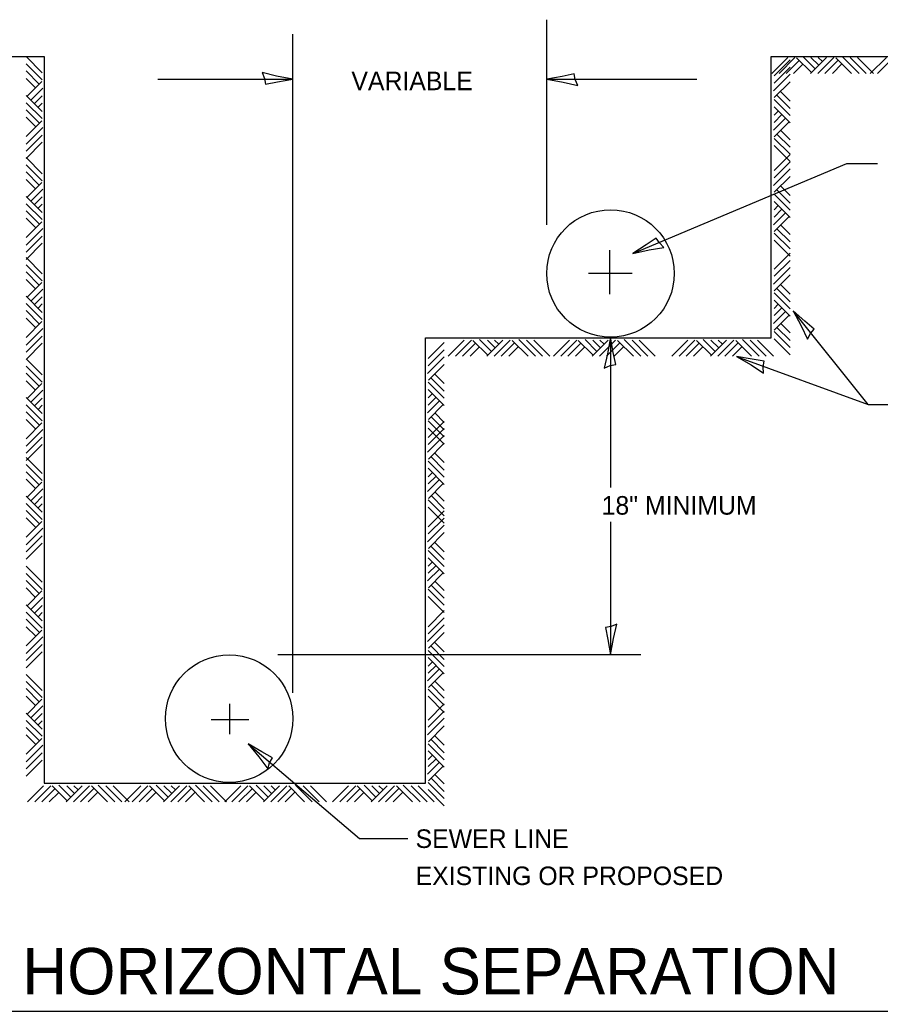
# Model space of a CAD drawing. Extents: x 2133490 to 2172050, y 2138301 to 2145980.
# Drawn here: x 2143528.8 to 2143806.9, y 2138725.2 to 2139045.8 of the extents above; entities that cross this region are included whole.
import ezdxf

# ---------------------------------------------------------------- set-up
doc = ezdxf.new("R2010")
doc.units = 0
for name, color, linetype in [('HS_Pattern_and_Hatching', 7, 'Continuous'), ('HS_Title', 7, 'Continuous'), ('ROW_Pr_Notes', 7, 'Continuous'), ('SH_General_Details', 7, 'Continuous'), ('STG_Traffic_Control', 7, 'Continuous')]:
    doc.layers.add(name, color=color, linetype=linetype)

msp = doc.modelspace()

# ---------------------------------------------------------------- linework, layer by layer
at = {"layer": 'HS_Pattern_and_Hatching'}
for p, q in [((2143530.78, 2139033.86), (2143535.99, 2139028.65)), ((2143771.8, 2139028.4), (2143777.01, 2139033.6)), ((2143774.16, 2139028.4), (2143779.32, 2139033.56)), ((2143784.63, 2139028.7), (2143779.82, 2139033.51)), ((2143785.85, 2139029.93), (2143782, 2139033.78)), ((2143784.32, 2139028.4), (2143789.53, 2139033.6)), ((2143786.99, 2139031.06), (2143784.49, 2139033.56)), ((2143786.68, 2139028.4), (2143791.85, 2139033.56)), ((2143788.17, 2139032.24), (2143786.81, 2139033.6)), ((2143797.64, 2139028.4), (2143792.52, 2139033.51)), ((2143800.09, 2139028.4), (2143794.7, 2139033.78)), ((2143802.36, 2139028.4), (2143797.2, 2139033.56)), ((2143804.72, 2139028.4), (2143799.51, 2139033.6)), ((2143803.68, 2139028.4), (2143808.89, 2139033.6)), ((2143806.04, 2139028.4), (2143811.2, 2139033.56)), ((2143530.78, 2139031.5), (2143535.95, 2139026.34)), ((2143777.76, 2139032.83), (2143772.55, 2139027.62)), ((2143777.76, 2139030.47), (2143772.6, 2139025.31)), ((2143776.43, 2139028.4), (2143780.68, 2139032.65)), ((2143778.88, 2139028.4), (2143781.91, 2139031.42)), ((2143788.95, 2139028.4), (2143793.3, 2139032.74)), ((2143791.4, 2139028.4), (2143794.52, 2139031.52)), ((2143530.78, 2139029.23), (2143535.04, 2139024.98)), ((2143530.78, 2139026.78), (2143533.81, 2139023.75)), ((2143777.76, 2139028.2), (2143772.37, 2139022.81)), ((2143531.09, 2139021.03), (2143535.9, 2139025.84)), ((2143532.31, 2139019.8), (2143536.17, 2139023.66)), ((2143777.76, 2139025.75), (2143772.64, 2139020.64)), ((2143530.78, 2139021.33), (2143535.99, 2139016.13)), ((2143533.45, 2139018.67), (2143535.95, 2139021.17)), ((2143777.76, 2139017.06), (2143773.41, 2139021.41)), ((2143777.76, 2139019.51), (2143774.64, 2139022.63)), ((2143530.78, 2139018.97), (2143535.95, 2139013.81)), ((2143534.63, 2139017.49), (2143535.99, 2139018.85)), ((2143777.76, 2139012.44), (2143772.55, 2139017.64)), ((2143777.76, 2139014.8), (2143772.6, 2139019.96)), ((2143530.78, 2139016.71), (2143535.13, 2139012.36)), ((2143530.78, 2139014.26), (2143533.9, 2139011.14)), ((2143776.23, 2139013.97), (2143772.37, 2139010.11)), ((2143773.91, 2139016.28), (2143772.55, 2139014.92)), ((2143775.09, 2139015.1), (2143772.6, 2139012.6)), ((2143530.78, 2139008.02), (2143535.9, 2139013.13)), ((2143530.78, 2139005.57), (2143536.17, 2139010.96)), ((2143777.45, 2139012.74), (2143772.64, 2139007.93)), ((2143530.78, 2139003.3), (2143535.95, 2139008.46)), ((2143777.76, 2139002.27), (2143772.6, 2139007.43)), ((2143777.76, 2139004.54), (2143773.51, 2139008.79)), ((2143777.76, 2139006.99), (2143774.73, 2139010.02)), ((2143530.78, 2139000.94), (2143535.99, 2139006.15)), ((2143777.76, 2138999.91), (2143772.55, 2139005.12)), ((2143530.78, 2139001.2), (2143535.99, 2138995.99)), ((2143777.76, 2139002.22), (2143772.55, 2138997.02)), ((2143530.78, 2138998.84), (2143535.95, 2138993.68)), ((2143777.76, 2138999.86), (2143772.6, 2138994.7)), ((2143530.78, 2138996.57), (2143535.04, 2138992.32)), ((2143777.76, 2138997.59), (2143772.37, 2138992.21)), ((2143777.76, 2138995.14), (2143772.64, 2138990.03)), ((2143530.78, 2138994.12), (2143533.81, 2138991.09)), ((2143531.09, 2138988.37), (2143535.9, 2138993.18)), ((2143777.76, 2138988.91), (2143774.64, 2138992.03)), ((2143530.78, 2138988.67), (2143535.99, 2138983.47)), ((2143532.31, 2138987.14), (2143536.17, 2138991)), ((2143533.45, 2138986.01), (2143535.95, 2138988.51)), ((2143777.76, 2138984.19), (2143772.6, 2138989.35)), ((2143777.76, 2138986.46), (2143773.41, 2138990.8)), ((2143530.78, 2138986.31), (2143535.95, 2138981.15)), ((2143534.63, 2138984.83), (2143535.99, 2138986.19)), ((2143777.76, 2138981.83), (2143772.55, 2138987.04)), ((2143773.91, 2138985.67), (2143772.55, 2138984.31)), ((2143530.78, 2138984.05), (2143535.13, 2138979.7)), ((2143776.23, 2138983.36), (2143772.37, 2138979.5)), ((2143775.09, 2138984.49), (2143772.6, 2138982)), ((2143777.45, 2138982.14), (2143772.64, 2138977.33)), ((2143530.78, 2138981.6), (2143533.9, 2138978.48)), ((2143530.78, 2138975.36), (2143535.9, 2138980.47)), ((2143777.76, 2138976.39), (2143774.73, 2138979.41)), ((2143530.78, 2138972.91), (2143536.17, 2138978.3)), ((2143530.78, 2138970.64), (2143535.95, 2138975.8)), ((2143777.76, 2138971.67), (2143772.6, 2138976.83)), ((2143777.76, 2138973.94), (2143773.51, 2138978.19)), ((2143530.78, 2138968.28), (2143535.99, 2138973.49)), ((2143777.76, 2138969.31), (2143772.55, 2138974.51)), ((2143530.78, 2138968.89), (2143535.99, 2138963.68)), ((2143777.76, 2138970.34), (2143772.55, 2138965.14)), ((2143530.78, 2138966.53), (2143535.95, 2138961.37)), ((2143777.76, 2138965.71), (2143772.37, 2138960.33)), ((2143777.76, 2138967.98), (2143772.6, 2138962.82)), ((2143530.78, 2138964.26), (2143535.04, 2138960.01)), ((2143777.76, 2138963.26), (2143772.64, 2138958.15)), ((2143530.78, 2138961.81), (2143533.81, 2138958.78)), ((2143531.09, 2138956.06), (2143535.9, 2138960.87)), ((2143777.76, 2138957.03), (2143774.64, 2138960.14)), ((2143530.78, 2138956.37), (2143535.99, 2138951.16)), ((2143532.31, 2138954.84), (2143536.17, 2138958.69)), ((2143533.45, 2138953.7), (2143535.95, 2138956.2)), ((2143777.76, 2138952.31), (2143772.6, 2138957.47)), ((2143777.76, 2138954.58), (2143773.41, 2138958.92)), ((2143530.78, 2138954.01), (2143535.95, 2138948.85)), ((2143534.63, 2138952.52), (2143535.99, 2138953.88)), ((2143777.76, 2138949.95), (2143772.55, 2138955.15)), ((2143773.91, 2138953.79), (2143772.55, 2138952.43)), ((2143530.78, 2138951.74), (2143535.13, 2138947.4)), ((2143776.23, 2138951.48), (2143772.37, 2138947.62)), ((2143775.09, 2138952.61), (2143772.6, 2138950.12)), ((2143777.45, 2138950.25), (2143772.64, 2138945.44)), ((2143530.78, 2138949.29), (2143533.9, 2138946.17)), ((2143530.78, 2138943.05), (2143535.9, 2138948.17)), ((2143777.76, 2138944.5), (2143774.73, 2138947.53)), ((2143530.78, 2138940.6), (2143536.17, 2138945.99)), ((2143530.78, 2138938.33), (2143535.95, 2138943.5)), ((2143777.76, 2138939.79), (2143772.6, 2138944.95)), ((2143777.76, 2138942.05), (2143773.51, 2138946.31)), ((2143530.78, 2138935.97), (2143535.99, 2138941.18)), ((2143665.96, 2138941.44), (2143660.75, 2138936.23)), ((2143667.2, 2138937), (2143672.4, 2138942.21)), ((2143669.56, 2138937), (2143674.72, 2138942.17)), ((2143671.83, 2138937), (2143676.08, 2138941.26)), ((2143674.28, 2138937), (2143677.3, 2138940.03)), ((2143680.03, 2138937.31), (2143675.22, 2138942.12)), ((2143681.25, 2138938.53), (2143677.39, 2138942.39)), ((2143679.72, 2138937), (2143684.93, 2138942.21)), ((2143682.39, 2138939.67), (2143679.89, 2138942.17)), ((2143682.08, 2138937), (2143687.24, 2138942.17)), ((2143683.57, 2138940.85), (2143682.2, 2138942.21)), ((2143684.35, 2138937), (2143688.69, 2138941.35)), ((2143686.8, 2138937), (2143689.92, 2138940.12)), ((2143693.04, 2138937), (2143687.92, 2138942.12)), ((2143695.49, 2138937), (2143690.1, 2138942.39)), ((2143697.75, 2138937), (2143692.59, 2138942.17)), ((2143700.11, 2138937), (2143694.91, 2138942.21)), ((2143701.25, 2138937), (2143706.46, 2138942.21)), ((2143703.61, 2138937), (2143708.78, 2138942.17)), ((2143705.88, 2138937), (2143710.14, 2138941.26)), ((2143708.33, 2138937), (2143711.36, 2138940.03)), ((2143714.08, 2138937.31), (2143709.27, 2138942.12)), ((2143715.31, 2138938.53), (2143711.45, 2138942.39)), ((2143713.78, 2138937), (2143718.98, 2138942.21)), ((2143716.44, 2138939.67), (2143713.95, 2138942.17)), ((2143716.14, 2138937), (2143721.3, 2138942.17)), ((2143717.62, 2138940.85), (2143716.26, 2138942.21)), ((2143718.41, 2138937), (2143722.75, 2138941.35)), ((2143720.86, 2138937), (2143723.97, 2138940.12)), ((2143727.09, 2138937), (2143721.98, 2138942.12)), ((2143729.54, 2138937), (2143724.15, 2138942.39)), ((2143731.81, 2138937), (2143726.65, 2138942.17)), ((2143734.17, 2138937), (2143728.96, 2138942.21)), ((2143739.48, 2138937), (2143744.68, 2138942.21)), ((2143741.84, 2138937), (2143747, 2138942.17)), ((2143744.11, 2138937), (2143748.36, 2138941.26)), ((2143746.56, 2138937), (2143749.58, 2138940.03)), ((2143752.31, 2138937.31), (2143747.5, 2138942.12)), ((2143753.53, 2138938.53), (2143749.67, 2138942.39)), ((2143752, 2138937), (2143757.21, 2138942.21)), ((2143754.67, 2138939.67), (2143752.17, 2138942.17)), ((2143754.36, 2138937), (2143759.52, 2138942.17)), ((2143755.85, 2138940.85), (2143754.48, 2138942.21)), ((2143756.63, 2138937), (2143760.97, 2138941.35)), ((2143759.08, 2138937), (2143762.2, 2138940.12)), ((2143765.32, 2138937), (2143760.2, 2138942.12)), ((2143767.77, 2138937), (2143762.38, 2138942.39)), ((2143770.03, 2138937), (2143764.87, 2138942.17)), ((2143772.39, 2138937), (2143767.19, 2138942.21)), ((2143777.76, 2138937.43), (2143772.55, 2138942.63)), ((2143665.96, 2138936.81), (2143660.57, 2138931.42)), ((2143665.96, 2138939.08), (2143660.8, 2138933.92)), ((2143530.78, 2138936.16), (2143535.99, 2138930.95)), ((2143530.78, 2138933.8), (2143535.95, 2138928.64)), ((2143665.96, 2138934.36), (2143660.85, 2138929.24)), ((2143530.78, 2138931.53), (2143535.04, 2138927.28)), ((2143665.96, 2138928.12), (2143662.84, 2138931.24)), ((2143530.78, 2138929.08), (2143533.81, 2138926.05)), ((2143531.09, 2138923.33), (2143535.9, 2138928.14)), ((2143665.96, 2138923.4), (2143660.8, 2138928.56)), ((2143665.96, 2138925.67), (2143661.62, 2138930.01)), ((2143532.31, 2138922.11), (2143536.17, 2138925.96)), ((2143665.96, 2138921.04), (2143660.75, 2138926.25)), ((2143662.12, 2138924.89), (2143660.75, 2138923.53)), ((2143530.78, 2138923.64), (2143535.99, 2138918.43)), ((2143530.78, 2138921.28), (2143535.95, 2138916.12)), ((2143533.45, 2138920.97), (2143535.95, 2138923.47)), ((2143534.63, 2138919.79), (2143535.99, 2138921.15)), ((2143664.43, 2138922.57), (2143660.57, 2138918.72)), ((2143663.3, 2138923.71), (2143660.8, 2138921.21)), ((2143665.65, 2138921.35), (2143660.85, 2138916.54)), ((2143530.78, 2138919.01), (2143535.13, 2138914.66)), ((2143665.96, 2138915.6), (2143662.93, 2138918.63)), ((2143530.78, 2138916.56), (2143533.9, 2138913.44)), ((2143530.78, 2138910.32), (2143535.9, 2138915.44)), ((2143665.96, 2138915.93), (2143660.75, 2138910.73)), ((2143665.96, 2138910.88), (2143660.8, 2138916.04)), ((2143665.96, 2138913.15), (2143661.71, 2138917.4)), ((2143530.78, 2138907.87), (2143536.17, 2138913.26)), ((2143665.96, 2138911.3), (2143660.57, 2138905.92)), ((2143665.96, 2138908.52), (2143660.75, 2138913.73)), ((2143665.96, 2138913.57), (2143660.8, 2138908.41)), ((2143530.78, 2138905.6), (2143535.95, 2138910.76)), ((2143530.78, 2138903.24), (2143535.99, 2138908.45)), ((2143665.96, 2138908.85), (2143660.85, 2138903.74)), ((2143665.96, 2138902.62), (2143662.84, 2138905.73)), ((2143530.78, 2138904.28), (2143535.99, 2138899.07)), ((2143530.78, 2138901.92), (2143535.95, 2138896.76)), ((2143665.96, 2138897.9), (2143660.8, 2138903.06)), ((2143665.96, 2138900.17), (2143661.62, 2138904.51)), ((2143530.78, 2138899.65), (2143535.04, 2138895.4)), ((2143665.96, 2138895.54), (2143660.75, 2138900.74)), ((2143662.12, 2138899.38), (2143660.75, 2138898.02)), ((2143530.78, 2138897.2), (2143533.81, 2138894.17)), ((2143531.09, 2138891.45), (2143535.9, 2138896.26)), ((2143664.43, 2138897.07), (2143660.57, 2138893.21)), ((2143663.3, 2138898.2), (2143660.8, 2138895.71)), ((2143665.65, 2138895.84), (2143660.85, 2138891.03)), ((2143532.31, 2138890.23), (2143536.17, 2138894.08)), ((2143665.96, 2138890.09), (2143662.93, 2138893.12)), ((2143530.78, 2138891.76), (2143535.99, 2138886.55)), ((2143530.78, 2138889.4), (2143535.95, 2138884.23)), ((2143533.45, 2138889.09), (2143535.95, 2138891.59)), ((2143534.63, 2138887.91), (2143535.99, 2138889.27)), ((2143665.96, 2138885.38), (2143660.8, 2138890.54)), ((2143665.96, 2138887.64), (2143661.71, 2138891.9)), ((2143530.78, 2138887.13), (2143535.13, 2138882.78)), ((2143665.96, 2138883.02), (2143660.75, 2138888.22)), ((2143665.96, 2138887.03), (2143660.75, 2138881.82)), ((2143530.78, 2138884.68), (2143533.9, 2138881.56)), ((2143530.78, 2138878.44), (2143535.9, 2138883.56)), ((2143665.96, 2138882.4), (2143660.57, 2138877.01)), ((2143665.96, 2138884.67), (2143660.8, 2138879.5)), ((2143530.78, 2138875.99), (2143536.17, 2138881.38)), ((2143665.96, 2138879.95), (2143660.85, 2138874.83)), ((2143530.78, 2138873.72), (2143535.95, 2138878.88)), ((2143530.78, 2138871.36), (2143535.99, 2138876.57)), ((2143665.96, 2138873.71), (2143662.84, 2138876.83)), ((2143665.96, 2138868.99), (2143660.8, 2138874.15)), ((2143665.96, 2138871.26), (2143661.62, 2138875.6)), ((2143665.96, 2138866.63), (2143660.75, 2138871.84)), ((2143662.12, 2138870.48), (2143660.75, 2138869.12)), ((2143530.78, 2138869.13), (2143535.99, 2138863.92)), ((2143530.78, 2138866.77), (2143535.95, 2138861.6)), ((2143664.43, 2138868.16), (2143660.57, 2138864.31)), ((2143663.3, 2138869.3), (2143660.8, 2138866.8)), ((2143665.65, 2138866.94), (2143660.85, 2138862.13)), ((2143530.78, 2138864.5), (2143535.04, 2138860.24)), ((2143665.96, 2138861.19), (2143662.93, 2138864.22)), ((2143530.78, 2138862.05), (2143533.81, 2138859.02)), ((2143531.09, 2138856.3), (2143535.9, 2138861.11)), ((2143665.96, 2138856.47), (2143660.8, 2138861.63)), ((2143665.96, 2138858.74), (2143661.71, 2138862.99)), ((2143532.31, 2138855.07), (2143536.17, 2138858.93)), ((2143665.96, 2138854.11), (2143660.75, 2138859.32)), ((2143530.78, 2138856.6), (2143535.99, 2138851.4)), ((2143530.78, 2138854.24), (2143535.95, 2138849.08)), ((2143533.45, 2138853.94), (2143535.95, 2138856.43)), ((2143534.63, 2138852.76), (2143535.99, 2138854.12)), ((2143665.96, 2138854.72), (2143660.75, 2138849.51)), ((2143530.78, 2138851.97), (2143535.13, 2138847.63)), ((2143665.96, 2138852.36), (2143660.8, 2138847.2)), ((2143530.78, 2138849.52), (2143533.9, 2138846.41)), ((2143530.78, 2138843.29), (2143535.9, 2138848.4)), ((2143665.96, 2138850.09), (2143660.57, 2138844.7)), ((2143665.96, 2138847.64), (2143660.85, 2138842.53)), ((2143530.78, 2138840.84), (2143536.17, 2138846.23)), ((2143665.96, 2138841.4), (2143662.84, 2138844.52)), ((2143530.78, 2138838.57), (2143535.95, 2138843.73)), ((2143530.78, 2138836.21), (2143535.99, 2138841.42)), ((2143665.96, 2138836.69), (2143660.8, 2138841.85)), ((2143665.96, 2138838.95), (2143661.62, 2138843.3)), ((2143665.96, 2138834.33), (2143660.75, 2138839.53)), ((2143662.12, 2138838.17), (2143660.75, 2138836.81)), ((2143664.43, 2138835.86), (2143660.57, 2138832)), ((2143663.3, 2138836.99), (2143660.8, 2138834.49)), ((2143665.65, 2138834.63), (2143660.85, 2138829.82)), ((2143530.78, 2138834.12), (2143535.99, 2138828.91)), ((2143530.78, 2138831.76), (2143535.95, 2138826.6)), ((2143665.96, 2138828.88), (2143662.93, 2138831.91)), ((2143530.78, 2138829.49), (2143535.04, 2138825.24)), ((2143665.96, 2138824.16), (2143660.8, 2138829.32)), ((2143665.96, 2138826.43), (2143661.71, 2138830.68)), ((2143530.78, 2138827.04), (2143533.81, 2138824.01)), ((2143531.09, 2138821.29), (2143535.9, 2138826.1)), ((2143665.96, 2138821.8), (2143660.75, 2138827.01)), ((2143530.78, 2138821.6), (2143535.99, 2138816.39)), ((2143532.31, 2138820.07), (2143536.17, 2138823.92)), ((2143533.45, 2138818.93), (2143535.95, 2138821.43)), ((2143665.96, 2138824.54), (2143660.75, 2138819.33)), ((2143665.96, 2138822.18), (2143660.8, 2138817.02)), ((2143530.78, 2138819.24), (2143535.95, 2138814.08)), ((2143534.63, 2138817.75), (2143535.99, 2138819.11)), ((2143665.96, 2138819.91), (2143660.57, 2138814.52)), ((2143530.78, 2138816.97), (2143535.13, 2138812.62)), ((2143665.96, 2138817.46), (2143660.85, 2138812.34)), ((2143530.78, 2138814.52), (2143533.9, 2138811.4)), ((2143530.78, 2138808.28), (2143535.9, 2138813.4)), ((2143665.96, 2138808.77), (2143661.62, 2138813.12)), ((2143665.96, 2138811.22), (2143662.84, 2138814.34)), ((2143530.78, 2138805.83), (2143536.17, 2138811.22)), ((2143530.78, 2138803.56), (2143535.95, 2138808.72)), ((2143665.96, 2138804.14), (2143660.75, 2138809.35)), ((2143665.96, 2138806.5), (2143660.8, 2138811.67)), ((2143530.78, 2138801.2), (2143535.99, 2138806.41)), ((2143664.43, 2138805.67), (2143660.57, 2138801.82)), ((2143662.12, 2138807.99), (2143660.75, 2138806.63)), ((2143663.3, 2138806.81), (2143660.8, 2138804.31)), ((2143665.65, 2138804.45), (2143660.85, 2138799.64)), ((2143665.96, 2138793.98), (2143660.8, 2138799.14)), ((2143665.96, 2138796.25), (2143661.71, 2138800.5)), ((2143665.96, 2138798.7), (2143662.93, 2138801.73)), ((2143531.21, 2138792.9), (2143536.41, 2138798.11)), ((2143533.57, 2138792.9), (2143538.73, 2138798.06)), ((2143535.83, 2138792.9), (2143540.09, 2138797.15)), ((2143538.28, 2138792.9), (2143541.31, 2138795.93)), ((2143544.03, 2138793.21), (2143539.22, 2138798.02)), ((2143545.26, 2138794.43), (2143541.4, 2138798.29)), ((2143543.73, 2138792.9), (2143548.93, 2138798.11)), ((2143546.39, 2138795.57), (2143543.9, 2138798.06)), ((2143546.09, 2138792.9), (2143551.25, 2138798.06)), ((2143547.57, 2138796.75), (2143546.21, 2138798.11)), ((2143548.36, 2138792.9), (2143552.7, 2138797.24)), ((2143550.81, 2138792.9), (2143553.92, 2138796.02)), ((2143557.04, 2138792.9), (2143551.93, 2138798.02)), ((2143559.49, 2138792.9), (2143554.11, 2138798.29)), ((2143561.76, 2138792.9), (2143556.6, 2138798.06)), ((2143564.12, 2138792.9), (2143558.92, 2138798.11)), ((2143562.66, 2138792.9), (2143567.87, 2138798.11)), ((2143565.02, 2138792.9), (2143570.18, 2138798.06)), ((2143567.29, 2138792.9), (2143571.54, 2138797.15)), ((2143569.74, 2138792.9), (2143572.77, 2138795.93)), ((2143575.49, 2138793.21), (2143570.68, 2138798.02)), ((2143576.71, 2138794.43), (2143572.86, 2138798.29)), ((2143575.18, 2138792.9), (2143580.39, 2138798.11)), ((2143577.85, 2138795.57), (2143575.35, 2138798.06)), ((2143577.54, 2138792.9), (2143582.7, 2138798.06)), ((2143579.03, 2138796.75), (2143577.67, 2138798.11)), ((2143579.81, 2138792.9), (2143584.16, 2138797.24)), ((2143582.26, 2138792.9), (2143585.38, 2138796.02)), ((2143588.5, 2138792.9), (2143583.38, 2138798.02)), ((2143590.95, 2138792.9), (2143585.56, 2138798.29)), ((2143593.22, 2138792.9), (2143588.06, 2138798.06)), ((2143595.58, 2138792.9), (2143590.37, 2138798.11)), ((2143594.97, 2138792.9), (2143600.17, 2138798.11)), ((2143597.33, 2138792.9), (2143602.49, 2138798.06)), ((2143599.6, 2138792.9), (2143603.85, 2138797.15)), ((2143602.05, 2138792.9), (2143605.07, 2138795.93)), ((2143607.8, 2138793.21), (2143602.99, 2138798.02)), ((2143609.02, 2138794.43), (2143605.16, 2138798.29)), ((2143607.49, 2138792.9), (2143612.7, 2138798.11)), ((2143610.16, 2138795.57), (2143607.66, 2138798.06)), ((2143609.85, 2138792.9), (2143615.01, 2138798.06)), ((2143611.34, 2138796.75), (2143609.97, 2138798.11)), ((2143612.12, 2138792.9), (2143616.46, 2138797.24)), ((2143614.57, 2138792.9), (2143617.69, 2138796.02)), ((2143620.81, 2138792.9), (2143615.69, 2138798.02)), ((2143623.26, 2138792.9), (2143617.87, 2138798.29)), ((2143625.52, 2138792.9), (2143620.36, 2138798.06)), ((2143627.88, 2138792.9), (2143622.68, 2138798.11)), ((2143629.82, 2138792.9), (2143635.03, 2138798.11)), ((2143632.18, 2138792.9), (2143637.35, 2138798.06)), ((2143634.45, 2138792.9), (2143638.71, 2138797.15)), ((2143636.9, 2138792.9), (2143639.93, 2138795.93)), ((2143642.65, 2138793.21), (2143637.84, 2138798.02)), ((2143643.88, 2138794.43), (2143640.02, 2138798.29)), ((2143642.35, 2138792.9), (2143647.55, 2138798.11)), ((2143645.01, 2138795.57), (2143642.52, 2138798.06)), ((2143644.71, 2138792.9), (2143649.87, 2138798.06)), ((2143646.19, 2138796.75), (2143644.83, 2138798.11)), ((2143646.98, 2138792.9), (2143651.32, 2138797.24)), ((2143649.43, 2138792.9), (2143652.54, 2138796.02)), ((2143655.66, 2138792.9), (2143650.55, 2138798.02)), ((2143658.11, 2138792.9), (2143652.72, 2138798.29)), ((2143660.38, 2138792.9), (2143655.22, 2138798.06)), ((2143662.74, 2138792.9), (2143657.53, 2138798.11)), ((2143665.96, 2138791.62), (2143660.75, 2138796.83))]:
    msp.add_line(p, q, dxfattribs=at)
at = {"layer": 'ROW_Pr_Notes'}
for p, q in [((2143456.12, 2139033.95), (2143536.67, 2139033.95)), ((2143536.67, 2139033.95), (2143536.67, 2138798.94)), ((2143771.67, 2139033.95), (2143892.02, 2139033.95)), ((2143771.67, 2138942.98), (2143771.67, 2139033.95)), ((2143719.38, 2138971.3), (2143719.38, 2138957.03)), ((2143712.56, 2138963.85), (2143726.67, 2138963.85)), ((2143659.85, 2138798.94), (2143659.85, 2138942.98)), ((2143659.85, 2138942.98), (2143771.67, 2138942.98)), ((2143596.57, 2138824.57), (2143596.57, 2138814.78)), ((2143590.61, 2138819.53), (2143602.75, 2138819.53)), ((2143536.67, 2138798.94), (2143659.85, 2138798.94))]:
    msp.add_line(p, q, dxfattribs=at)
for points in [[(2143607.04, 2139028.68), (2143607.86, 2139026.76), (2143608.17, 2139024.92), (2143612.04, 2139025.72), (2143617.04, 2139026.59), (2143611.71, 2139027.56)], [(2143709.09, 2139024.5), (2143708.28, 2139026.42), (2143707.96, 2139028.26), (2143704.09, 2139027.46), (2143699.09, 2139026.59), (2143704.43, 2139025.62)], [(2143736.97, 2138972.18), (2143735.48, 2138973.64), (2143734.47, 2138975.21), (2143731.22, 2138972.97), (2143726.94, 2138970.23), (2143732.24, 2138971.41)], [(2143717.61, 2138933.15), (2143719.53, 2138933.96), (2143721.37, 2138934.27), (2143720.56, 2138938.14), (2143719.7, 2138943.14), (2143718.73, 2138937.81)], [(2143721.79, 2138850.39), (2143719.87, 2138849.58), (2143718.03, 2138849.26), (2143718.83, 2138845.39), (2143719.7, 2138840.39), (2143720.67, 2138845.73)], [(2143608.87, 2138803.56), (2143609.5, 2138805.55), (2143610.45, 2138807.15), (2143606.98, 2138809.05), (2143602.61, 2138811.63), (2143606.05, 2138807.43)]]:
    msp.add_lwpolyline(points, close=True, dxfattribs=at)
for centre in [(2143719.7, 2138963.75), (2143596.43, 2138819.79)]:
    msp.add_circle(centre, 20.61, dxfattribs=at)
at = {"layer": 'SH_General_Details'}
msp.add_line((2143004.16, 2138725.2), (2143941.34, 2138725.2), dxfattribs=at)
at = {"layer": 'STG_Traffic_Control'}
for p, q in [((2143699.09, 2138979.44), (2143699.09, 2139045.76)), ((2143617.04, 2138828.09), (2143617.04, 2139041.11)), ((2143573.36, 2139026.59), (2143617.04, 2139026.59)), ((2143699.09, 2139026.59), (2143747.61, 2139026.59)), ((2143726.94, 2138970.23), (2143796.08, 2138999.28)), ((2143796.08, 2138999.28), (2143805.96, 2138999.28)), ((2143802.95, 2138921.39), (2143778.71, 2138951.63)), ((2143719.7, 2138943.14), (2143719.7, 2138894.49)), ((2143760.47, 2138936.89), (2143802.95, 2138921.39)), ((2143802.95, 2138921.39), (2143815.45, 2138921.39)), ((2143719.7, 2138883.43), (2143719.7, 2138840.39)), ((2143729.48, 2138840.39), (2143612.14, 2138840.39)), ((2143602.61, 2138811.63), (2143638.53, 2138781.09)), ((2143638.53, 2138781.09), (2143654.22, 2138781.09))]:
    msp.add_line(p, q, dxfattribs=at)
for points in [[(2143783.33, 2138942.52), (2143784.32, 2138944.36), (2143785.57, 2138945.76), (2143782.52, 2138948.27), (2143778.71, 2138951.63), (2143781.29, 2138946.86)], [(2143769.14, 2138931.49), (2143769.04, 2138933.58), (2143769.37, 2138935.42), (2143765.46, 2138935.99), (2143760.47, 2138936.89), (2143765.15, 2138934.15)]]:
    msp.add_lwpolyline(points, close=True, dxfattribs=at)

# ---------------------------------------------------------------- texts
at = {"layer": 'HS_Title'}
msp.add_text('WATER AND SEWER SEPARATION REQUIREMENTS - HORIZONTAL SEPARATION', height=15, dxfattribs=at).set_placement((2143010.25, 2138730.64))
at = {"layer": 'ROW_Pr_Notes'}
for s, p in [('VARIABLE', (2143635.93, 2139023.01)), ('18" MINIMUM', (2143716.81, 2138885.76)), ('SEWER LINE', (2143656.68, 2138777.98)), ('EXISTING OR PROPOSED', (2143656.68, 2138765.98))]:
    msp.add_text(s, height=6, dxfattribs=at).set_placement(p)

doc.saveas('drawing.dxf')
